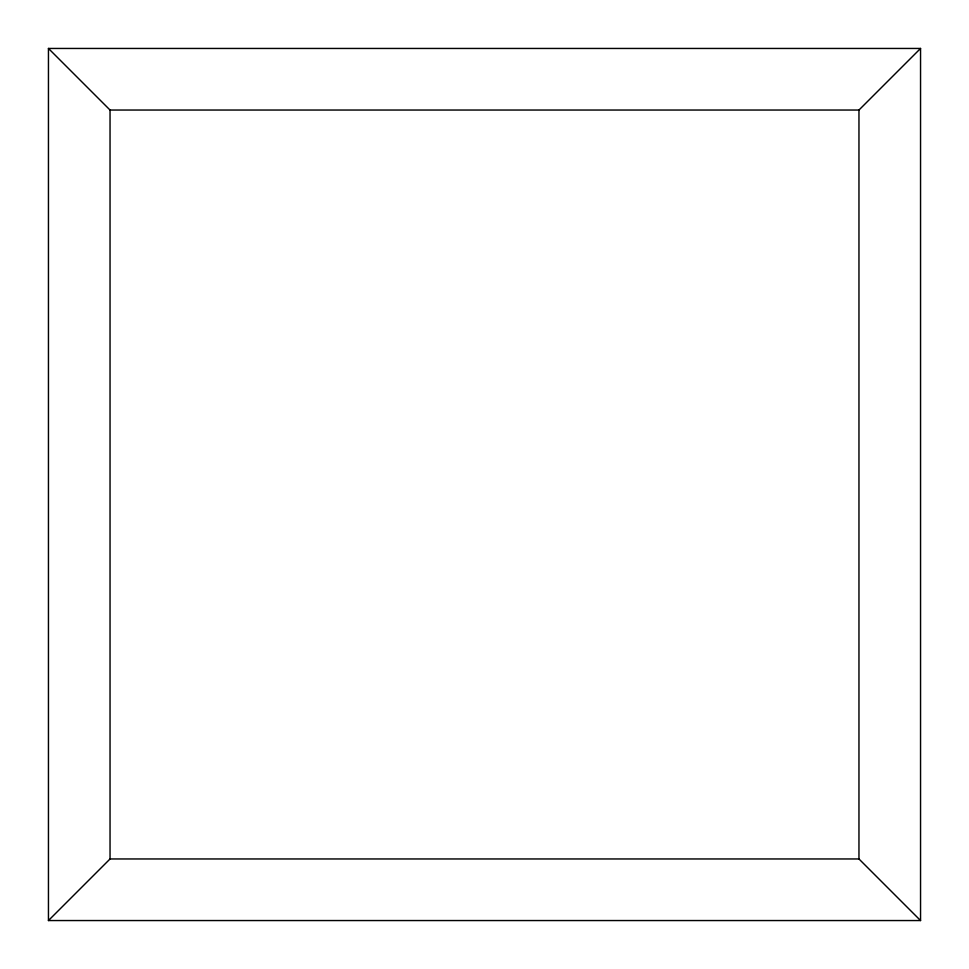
<?xml version="1.0" encoding="UTF-8"?>
<svg xmlns="http://www.w3.org/2000/svg" width="969" height="969" viewBox="0 0 969 969"><rect width="100%" height="100%" fill="white"/><g stroke="black" fill="none" stroke-linecap="round" stroke-linejoin="round"><path stroke-width="1.45" d="M48.45 920.55L110.042 858.958L858.958 858.958L920.55 920.55L920.55 48.45L48.45 48.45L48.45 920.55L920.55 920.55M48.45 48.45L110.042 110.042L858.958 110.042L920.55 48.45M858.958 110.042L858.958 858.958M110.042 110.042L110.042 858.958"/></g></svg>
